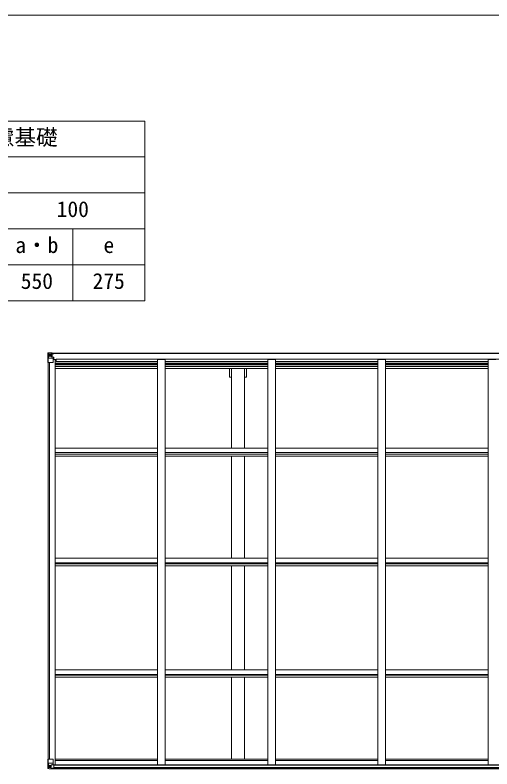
# Model space of a CAD drawing. Units: millimetres at full size, with parts at other scales. Extents: x -9783 to 9892, y -6828 to 6752.
# Drawn here: x -3215 to -116, y 1859 to 6752 of the extents above; entities that cross this region are included whole.
import ezdxf
from ezdxf.enums import TextEntityAlignment as Align

# ---------------------------------------------------------------- set-up
doc = ezdxf.new("R2010")
doc.units = ezdxf.units.MM
doc.header["$LTSCALE"] = 35
for name, color, linetype, lineweight in [('0-1_本体', 4, 'Continuous', 9), ('0-2_部品', 7, 'Continuous', 9), ('1-0_FRAME', 7, 'Continuous', 18), ('F-0_240', 7, 'Continuous', 9)]:
    doc.layers.add(name, color=color, linetype=linetype, lineweight=lineweight)
doc.styles.add('ＭＳ ゴシック', font='')
doc.styles.get('ＭＳ ゴシック').set_extended_font_data('MS Gothic')

msp = doc.modelspace()

# ---------------------------------------------------------------- linework, layer by layer
at = {"layer": '0-1_本体'}
for p, q in [((2741.26, 4557.92), (-2978.74, 4557.92)), ((2741.26, 4555.85), (-2978.74, 4555.85)), ((-2968.24, 4515.62), (-2955.24, 4515.62)), ((-2955.24, 1885.7), (-2955.24, 4515.62)), ((-2289.24, 4502.58), (-2947.74, 4502.58)), ((-2289.24, 4515.62), (-2239.24, 4515.62)), ((-2289.24, 1885.7), (-2289.24, 4515.62)), ((-2239.24, 1885.7), (-2239.24, 4515.62)), ((-1573.24, 4502.58), (-2239.24, 4502.58)), ((-1573.24, 4515.62), (-1523.24, 4515.62)), ((-1573.24, 1885.7), (-1573.24, 4515.62)), ((-1523.24, 1885.7), (-1523.24, 4515.62)), ((-857.24, 4502.58), (-1523.24, 4502.58)), ((-857.24, 4515.62), (-807.24, 4515.62)), ((-857.24, 1885.7), (-857.24, 4515.62)), ((-807.24, 1885.7), (-807.24, 4515.62)), ((-141.24, 4502.58), (-807.24, 4502.58)), ((-141.24, 4515.62), (-91.24, 4515.62)), ((-141.24, 1885.7), (-141.24, 4515.62)), ((-3000.24, 1922.05), (-3000.24, 4497.15)), ((-2991.24, 1922.05), (-2991.24, 4497.15)), ((-2990.54, 1922.05), (-2990.54, 4497.15)), ((-2289.24, 4493.21), (-2955.24, 4493.21)), ((-2955.24, 4486.14), (-2289.24, 4486.14)), ((-2289.24, 4482.36), (-2955.24, 4482.36)), ((-2289.24, 4471.01), (-2955.24, 4471.01)), ((-2289.24, 4458.19), (-2955.24, 4458.19)), ((-1573.24, 4493.21), (-2239.24, 4493.21)), ((-2239.24, 4486.14), (-1573.24, 4486.14)), ((-1573.24, 4482.36), (-2239.24, 4482.36)), ((-1573.24, 4471.01), (-2239.24, 4471.01)), ((-1573.24, 4458.19), (-2239.24, 4458.19)), ((-1821.24, 4401.92), (-1821.24, 4458.19)), ((-1808.74, 3940.62), (-1808.74, 4458.19)), ((-1723.74, 3940.62), (-1723.74, 4458.19)), ((-1711.24, 4401.92), (-1711.24, 4458.19)), ((-857.24, 4493.21), (-1523.24, 4493.21)), ((-1523.24, 4486.14), (-857.24, 4486.14)), ((-857.24, 4482.36), (-1523.24, 4482.36)), ((-857.24, 4471.01), (-1523.24, 4471.01)), ((-857.24, 4458.19), (-1523.24, 4458.19)), ((-141.24, 4493.21), (-807.24, 4493.21)), ((-807.24, 4486.14), (-141.24, 4486.14)), ((-141.24, 4482.36), (-807.24, 4482.36)), ((-141.24, 4471.01), (-807.24, 4471.01)), ((-141.24, 4458.19), (-807.24, 4458.19)), ((-1821.24, 4401.92), (-1808.74, 4401.92)), ((-1723.74, 4401.92), (-1711.24, 4401.92)), ((-2289.24, 3940.62), (-2955.24, 3940.62)), ((-1573.24, 3940.62), (-2239.24, 3940.62)), ((-857.24, 3940.62), (-1523.24, 3940.62)), ((-141.24, 3940.62), (-807.24, 3940.62)), ((-2289.24, 3911.65), (-2955.24, 3911.65)), ((-2289.24, 3901.5), (-2955.24, 3901.5)), ((-2289.24, 3888.66), (-2955.24, 3888.66)), ((-1573.24, 3911.65), (-2239.24, 3911.65)), ((-1573.24, 3901.5), (-2239.24, 3901.5)), ((-1573.24, 3888.66), (-2239.24, 3888.66)), ((-1808.74, 3225.84), (-1808.74, 3888.66)), ((-1723.74, 3225.84), (-1723.74, 3888.66)), ((-857.24, 3911.65), (-1523.24, 3911.65)), ((-857.24, 3901.5), (-1523.24, 3901.5)), ((-857.24, 3888.66), (-1523.24, 3888.66)), ((-141.24, 3911.65), (-807.24, 3911.65)), ((-141.24, 3901.5), (-807.24, 3901.5)), ((-141.24, 3888.66), (-807.24, 3888.66)), ((-2289.24, 3225.84), (-2955.24, 3225.84)), ((-2289.24, 3196.4), (-2955.24, 3196.4)), ((-2289.24, 3189.25), (-2955.24, 3189.25)), ((-1573.24, 3225.84), (-2239.24, 3225.84)), ((-1573.24, 3196.4), (-2239.24, 3196.4)), ((-1573.24, 3189.25), (-2239.24, 3189.25)), ((-857.24, 3225.84), (-1523.24, 3225.84)), ((-857.24, 3196.4), (-1523.24, 3196.4)), ((-857.24, 3189.25), (-1523.24, 3189.25)), ((-141.24, 3225.84), (-807.24, 3225.84)), ((-141.24, 3196.4), (-807.24, 3196.4)), ((-141.24, 3189.25), (-807.24, 3189.25)), ((-2289.24, 3176.29), (-2955.24, 3176.29)), ((-1573.24, 3176.29), (-2239.24, 3176.29)), ((-1808.74, 2501.93), (-1808.74, 3176.29)), ((-1723.74, 2501.93), (-1723.74, 3176.29)), ((-857.24, 3176.29), (-1523.24, 3176.29)), ((-141.24, 3176.29), (-807.24, 3176.29)), ((-2289.24, 2501.93), (-2955.24, 2501.93)), ((-1573.24, 2501.93), (-2239.24, 2501.93)), ((-857.24, 2501.93), (-1523.24, 2501.93)), ((-141.24, 2501.93), (-807.24, 2501.93)), ((-2289.24, 2472.17), (-2955.24, 2472.17)), ((-2289.24, 2467.87), (-2955.24, 2467.87)), ((-2289.24, 2454.86), (-2955.24, 2454.86)), ((-1573.24, 2472.17), (-2239.24, 2472.17)), ((-1573.24, 2467.87), (-2239.24, 2467.87)), ((-1573.24, 2454.86), (-2239.24, 2454.86)), ((-1808.74, 2454.86), (-1808.74, 1922.94)), ((-1723.74, 2454.86), (-1723.74, 1922.94)), ((-857.24, 2472.17), (-1523.24, 2472.17)), ((-857.24, 2467.87), (-1523.24, 2467.87)), ((-857.24, 2454.86), (-1523.24, 2454.86)), ((-141.24, 2472.17), (-807.24, 2472.17)), ((-141.24, 2467.87), (-807.24, 2467.87)), ((-141.24, 2454.86), (-807.24, 2454.86)), ((-2289.24, 1913.81), (-2955.82, 1913.81)), ((-2289.24, 1922.94), (-2955.55, 1922.94)), ((-1573.24, 1922.94), (-2239.24, 1922.94)), ((-1573.24, 1913.81), (-2239.24, 1913.81)), ((-857.24, 1922.94), (-1523.24, 1922.94)), ((-857.24, 1913.81), (-1523.24, 1913.81)), ((-141.24, 1922.94), (-807.24, 1922.94)), ((-141.24, 1913.81), (-807.24, 1913.81)), ((-2973.74, 1861.2), (2741.26, 1861.2)), ((-2973.74, 1860.25), (2741.26, 1860.25)), ((-2964.27, 1885.7), (2731.8, 1885.7)), ((-2963.74, 1883.35), (2731.26, 1883.35)), ((-2963.74, 1867.69), (2731.26, 1867.69))]:
    msp.add_line(p, q, dxfattribs=at)
msp.add_lwpolyline([(-2947.74, 4502.58), (-2947.74, 4517.65), (2715.26, 4517.65)], dxfattribs=at)
at = {"layer": '0-2_部品'}
for p, q in [((-3002.24, 4557.86), (-3002.24, 4557.82)), ((-3001.3, 4558.86), (-3001.3, 4558.86)), ((-3001.3, 4558.81), (-3001.3, 4558.85)), ((-2992.33, 4559.24), (-3000.25, 4558.77)), ((-2999.39, 4557.8), (-2999.39, 4557.73)), ((-2999.39, 4497.15), (-2999.39, 4557.73)), ((-2995.42, 4554.36), (-2998.16, 4558.02)), ((-2994.57, 4550.85), (-2992.24, 4550.91)), ((-2994.57, 4537.38), (-2994.57, 4550.85)), ((-2980.24, 4560.03), (-2992.24, 4559.25)), ((-2992.24, 4550.9), (-2980.24, 4550.9)), ((-2981.24, 4550.9), (-2980.24, 4550.9)), ((-2973.74, 4560.54), (-2980.24, 4560.15)), ((-2980.24, 4534.05), (-2980.24, 4560.15)), ((-2980.24, 4559.26), (-2973.74, 4559.66)), ((-2978.74, 4554.44), (-2980.24, 4554.44)), ((-2978.74, 4550.9), (-2980.24, 4550.9)), ((-2973.74, 4558.73), (-2978.74, 4558.65)), ((-2978.24, 4554.08), (-2978.74, 4554.08)), ((-2978.63, 4552.78), (-2974.74, 4552.78)), ((-2978.24, 4555.11), (-2978.24, 4553.15)), ((-2970.24, 4555.11), (-2978.24, 4555.11)), ((-2970.24, 4555.08), (-2978.24, 4555.08)), ((-2968.24, 4553.24), (-2978.24, 4553.15)), ((-2978.24, 4552.99), (-2978.24, 4553.15)), ((-2978.24, 4553.15), (-2978.24, 4553.15)), ((-2974.74, 4533.04), (-2974.74, 4553.01)), ((-2973.74, 4559.66), (-2973.74, 4560.54)), ((-2973.74, 4559.15), (-2973.74, 4559.66)), ((-2973.74, 4559.15), (-2973.74, 4558.73)), ((-2973.74, 4558.73), (-2973.74, 4557.92)), ((-2968.74, 4558.35), (-2968.74, 4557.92)), ((-2968.44, 4558.35), (-2968.74, 4558.35)), ((-2968.44, 4558.35), (-2966.75, 4557.92)), ((-2968.24, 4554.85), (-2963.24, 4554.85)), ((-2968.24, 4553.24), (-2968.24, 4554.85)), ((-2963.24, 4555.85), (-2963.24, 4554.85)), ((-2963.24, 4554.85), (-2962.24, 4554.85)), ((-2962.24, 4554.85), (-2962.24, 4555.85)), ((-2962.24, 4554.85), (-2962.24, 4553.28)), ((-2962.24, 4553.17), (-2962.24, 4553.28)), ((-2998.85, 4524.03), (-2994.71, 4536.11)), ((-2998.85, 4524.03), (-2992.24, 4523.82)), ((-2992.24, 4537.35), (-2994.57, 4537.38)), ((-2992.24, 4537.35), (-2980.24, 4537.35)), ((-2992.24, 4537.35), (-2992.24, 4537.35)), ((-2992.24, 4523.82), (-2968.24, 4523.82)), ((-2986.76, 4543.71), (-2986.76, 4542.75)), ((-2978.74, 4537.35), (-2980.24, 4537.35)), ((-2979.41, 4533.79), (-2969.06, 4532.14)), ((-2979.41, 4533.16), (-2979.41, 4533.79)), ((-2969.06, 4531.5), (-2979.41, 4533.16)), ((-2974.74, 4549.15), (-2978.74, 4549.15)), ((-2974.74, 4540.94), (-2978.74, 4540.94)), ((-2969.06, 4532.14), (-2969.06, 4531.5)), ((-2968.79, 4532.06), (-2964.74, 4532.03)), ((-2968.24, 4498.15), (-2968.24, 4531.25)), ((-2963.74, 4520.15), (-2968.24, 4520.15)), ((-2947.74, 4516.84), (-2968.24, 4516.84)), ((-2963.74, 4532.02), (-2964.74, 4532.03)), ((-2964.74, 4530.29), (-2963.74, 4530.3)), ((-2963.74, 4516.84), (-2963.74, 4532.02)), ((-2999.39, 4497.15), (-2969.24, 4497.15)), ((-3002.24, 1922.05), (-2969.24, 1922.05)), ((-3002.24, 1861.34), (-3002.24, 1922.05)), ((-2999.39, 1922.05), (-2999.39, 1861.47)), ((-2968.24, 1921.05), (-2968.24, 1887.95)), ((-3001.3, 1860.38), (-3001.3, 1860.34)), ((-2992.33, 1859.96), (-3000.25, 1860.43)), ((-2999.39, 1861.4), (-2999.39, 1861.47)), ((-2998.85, 1895.17), (-2992.24, 1895.38)), ((-2998.85, 1895.17), (-2994.71, 1883.08)), ((-2995.42, 1864.84), (-2998.16, 1861.17)), ((-2992.24, 1881.85), (-2994.57, 1881.82)), ((-2994.57, 1881.82), (-2994.57, 1868.35)), ((-2994.57, 1868.35), (-2992.24, 1868.29)), ((-2992.24, 1895.38), (-2968.24, 1895.38)), ((-2992.24, 1881.85), (-2992.24, 1881.85)), ((-2980.24, 1881.85), (-2992.24, 1881.85)), ((-2992.24, 1868.29), (-2980.24, 1868.29)), ((-2980.24, 1859.17), (-2992.24, 1859.95)), ((-2987.72, 1875.49), (-2987.72, 1876.45)), ((-2980.24, 1885.84), (-2973.74, 1885.84)), ((-2980.24, 1885.84), (-2980.24, 1859.05)), ((-2969.06, 1887.69), (-2979.41, 1886.04)), ((-2979.41, 1886.04), (-2979.41, 1885.84)), ((-2976.71, 1885.84), (-2969.06, 1887.06)), ((-2973.74, 1885.84), (-2964.74, 1885.8)), ((-2973.74, 1858.65), (-2973.74, 1864.6)), ((-2964.74, 1864.03), (-2973.74, 1863.97)), ((-2969.06, 1887.06), (-2969.06, 1887.69)), ((-2963.74, 1884.89), (-2963.74, 1864.74))]:
    msp.add_line(p, q, dxfattribs=at)
for points in [[(-3002.24, 4557.82), (-3002.24, 4497.15), (-2999.39, 4497.15)], [(-3001.3, 4558.86), (-2992.24, 4559.41), (-2980.24, 4560.15)], [(-2973.74, 4559.15), (-2978.74, 4559.15), (-2978.74, 4533.68)], [(-2978.24, 4554.08), (-2970.24, 4554.08), (-2970.24, 4555.85)], [(-2963.24, 4553.12), (-2978.24, 4552.99), (-2978.24, 4552.99)], [(-2968.24, 4553.24), (-2968.24, 4553.23), (-2962.24, 4553.28)], [(-2988.68, 4544.67), (-2989.64, 4544.67), (-2989.64, 4545.63), (-2988.68, 4545.63)], [(-2987.72, 4546.59), (-2987.72, 4547.55), (-2986.76, 4547.55), (-2986.76, 4546.59)], [(-2986.76, 4542.75), (-2987.72, 4542.75), (-2987.72, 4543.71)], [(-2985.8, 4545.63), (-2984.84, 4545.63), (-2984.84, 4544.67), (-2985.8, 4544.67)], [(-2964.74, 4532.03), (-2964.74, 4530.29), (-2968.24, 4530.27)], [(-3001.3, 1860.34), (-2992.24, 1859.79), (-2973.74, 1858.65)], [(-2988.68, 1873.57), (-2989.64, 1873.57), (-2989.64, 1874.53), (-2988.68, 1874.53)], [(-2987.72, 1876.45), (-2986.76, 1876.45), (-2986.76, 1875.49)], [(-2986.76, 1872.61), (-2986.76, 1871.65), (-2987.72, 1871.65), (-2987.72, 1872.61)], [(-2985.8, 1874.53), (-2984.84, 1874.53), (-2984.84, 1873.57), (-2985.8, 1873.57)], [(-2963.74, 1864.74), (-2963.75, 1864.63), (-2973.74, 1864.6)]]:
    msp.add_lwpolyline(points, dxfattribs=at)
for centre in [(-2987.24, 4545.15), (-2987.24, 1874.05)]:
    msp.add_circle(centre, 5.3, dxfattribs=at)
for centre, radius, start, end in [((-3001.24, 4557.86), 0.999, 93.4424, 179.95083), ((-3001.24, 4557.86), 1, 93.50017, 180.00079), ((-3001.24, 4557.82), 0.999, 93.4424, 179.95083), ((-3000.08, 4571.47), 12.7, 269.24466, 275.10311), ((-2998.11, 4557.86), 1.28, 131.17831, 182.45895), ((-2978.24, 4555.61), 0.5, 179.99802, 269.99691), ((-2978.24, 4555.58), 0.5, 180.00109, 270.00109), ((-2978.24, 4552.65), 0.5, 90.52895, 180.04464), ((-2978.22, 4552.48), 0.513, 91.88028, 181.04707), ((-2963.1, 4560.81), 7.69, 268.96999, 276.43426), ((-2988.68, 4546.59), 0.96, 270, 0), ((-2988.68, 4543.71), 0.96, 0, 90), ((-2985.8, 4546.59), 0.96, 180, 270), ((-2985.8, 4543.71), 0.96, 90, 180), ((-2979.3, 4534.72), 0.937, 182.32209, 263.26766), ((-2979.3, 4534.09), 0.937, 182.32209, 263.26766), ((-2969.17, 4531.21), 0.937, 2.32209, 83.26766), ((-2969.17, 4530.57), 0.937, 2.32209, 83.26766), ((-2969.24, 4498.15), 1, 270, 0), ((-2969.24, 1921.05), 1, 0, 90), ((-3001.24, 1861.38), 0.999, 180.04917, 266.5576), ((-3001.24, 1861.34), 0.999, 180.04917, 266.5576), ((-3001.24, 1861.34), 1, 179.99921, 266.49983), ((-3000.08, 1847.73), 12.7, 84.89689, 90.75534), ((-2998.11, 1861.34), 1.28, 177.54105, 228.82169), ((-2988.68, 1875.49), 0.96, 270, 0), ((-2988.68, 1872.61), 0.96, 0, 90), ((-2985.8, 1875.49), 0.96, 180, 270), ((-2985.8, 1872.61), 0.96, 90, 180), ((-2979.3, 1885.11), 0.937, 96.73234, 129.06602), ((-2969.17, 1888.63), 0.937, 276.73234, 357.67791), ((-2969.17, 1887.99), 0.937, 276.73234, 357.67791)]:
    msp.add_arc(centre, radius, start, end, dxfattribs=at)
for centre, major_axis, ratio, start_param, end_param in [((-2800.3, 4571.17), (201, 12.36), 0.060933, 3.1373463, 3.1378449), ((-2999.3, 4558.94), (2, 0.12), 0.060933, 3.1378449, 4.2119296), ((-2999.11, 4555.84), (-0.02, 3), 0.466854, 5.5234897, 6.1575023), ((-2997.44, 4550.77), (0.03, 5), 0.573921, 4.7320603, 5.5159136), ((-3073.99, 4550.9), (81.75, 0), 0.061163, 0, 0.0007725), ((-2998.13, 4526.38), (0.85, 2.32), 0.403757, 2.3087461, 3.2744049), ((-2995.97, 4537.4), (0, 3), 0.468246, 4.2703918, 4.7058971), ((-2999.3, 1860.26), (2, -0.12), 0.060933, 2.0712557, 3.1453404), ((-2800.3, 1848.03), (201, -12.36), 0.060933, 3.1453404, 3.145839), ((-2998.13, 1892.82), (0.85, -2.32), 0.403757, 3.0087805, 3.9744392), ((-2999.11, 1863.36), (-0.02, -3), 0.466854, 0.125683, 0.7596956), ((-2997.44, 1868.43), (0.03, -5), 0.573921, 0.7672717, 1.551125), ((-2995.97, 1881.8), (0, -3), 0.468246, 1.5772882, 2.0127935), ((-3073.99, 1868.29), (81.75, 0), 0.061163, 6.2824128, 6.2831853), ((-2964.74, 1884.9), (1, -0.021), 0.906239, 0.0187047, 1.589501), ((-2964.74, 1864.73), (1, 0.012), 0.707053, 4.7036637, 6.124411)]:
    msp.add_ellipse(centre, major_axis=major_axis, ratio=ratio, start_param=start_param, end_param=end_param, dxfattribs=at)
at = {"layer": '1-0_FRAME'}
for p, q in [((-9138.76, 6064.02), (-2372.1, 6064.02)), ((-7972.1, 5830.68), (-2372.1, 5830.68)), ((-7972.1, 5597.35), (-2372.1, 5597.35)), ((-7972.1, 5364.02), (-2372.1, 5364.02)), ((-2838.76, 5364.02), (-2838.76, 4897.35))]:
    msp.add_line(p, q, dxfattribs=at)
for points in [[(-2372.1, 6064.02), (-2372.1, 5364.02), (-2372.1, 4897.35)], [(-9138.76, 5130.68), (-7972.1, 5130.68), (-2372.1, 5130.68)], [(-9138.76, 4897.35), (-8555.43, 4897.35), (-5172.1, 4897.35), (-3305.43, 4897.35), (-2372.1, 4897.35)]]:
    msp.add_lwpolyline(points, dxfattribs=at)
at = {"layer": 'F-0_240', "color": 5}
msp.add_line((-9783.03, 6751.9), (9396.97, 6751.9), dxfattribs=at)

# ---------------------------------------------------------------- texts
at = {"layer": '1-0_FRAME', "style": 'ＭＳ ゴシック'}
for s, p in [('土間コンクリート考慮基礎', (-4617.93, 5876.86)), ('100', (-2944.49, 5410.2)), ('a・b', (-3213.07, 5176.86)), ('e', (-2640.67, 5176.86)), ('550', (-3177.83, 4943.53)), ('275', (-2711.16, 4943.53))]:
    msp.add_text(s, height=102.6, dxfattribs=at).set_placement(p, align=Align.BOTTOM_LEFT)

doc.saveas('drawing.dxf')
